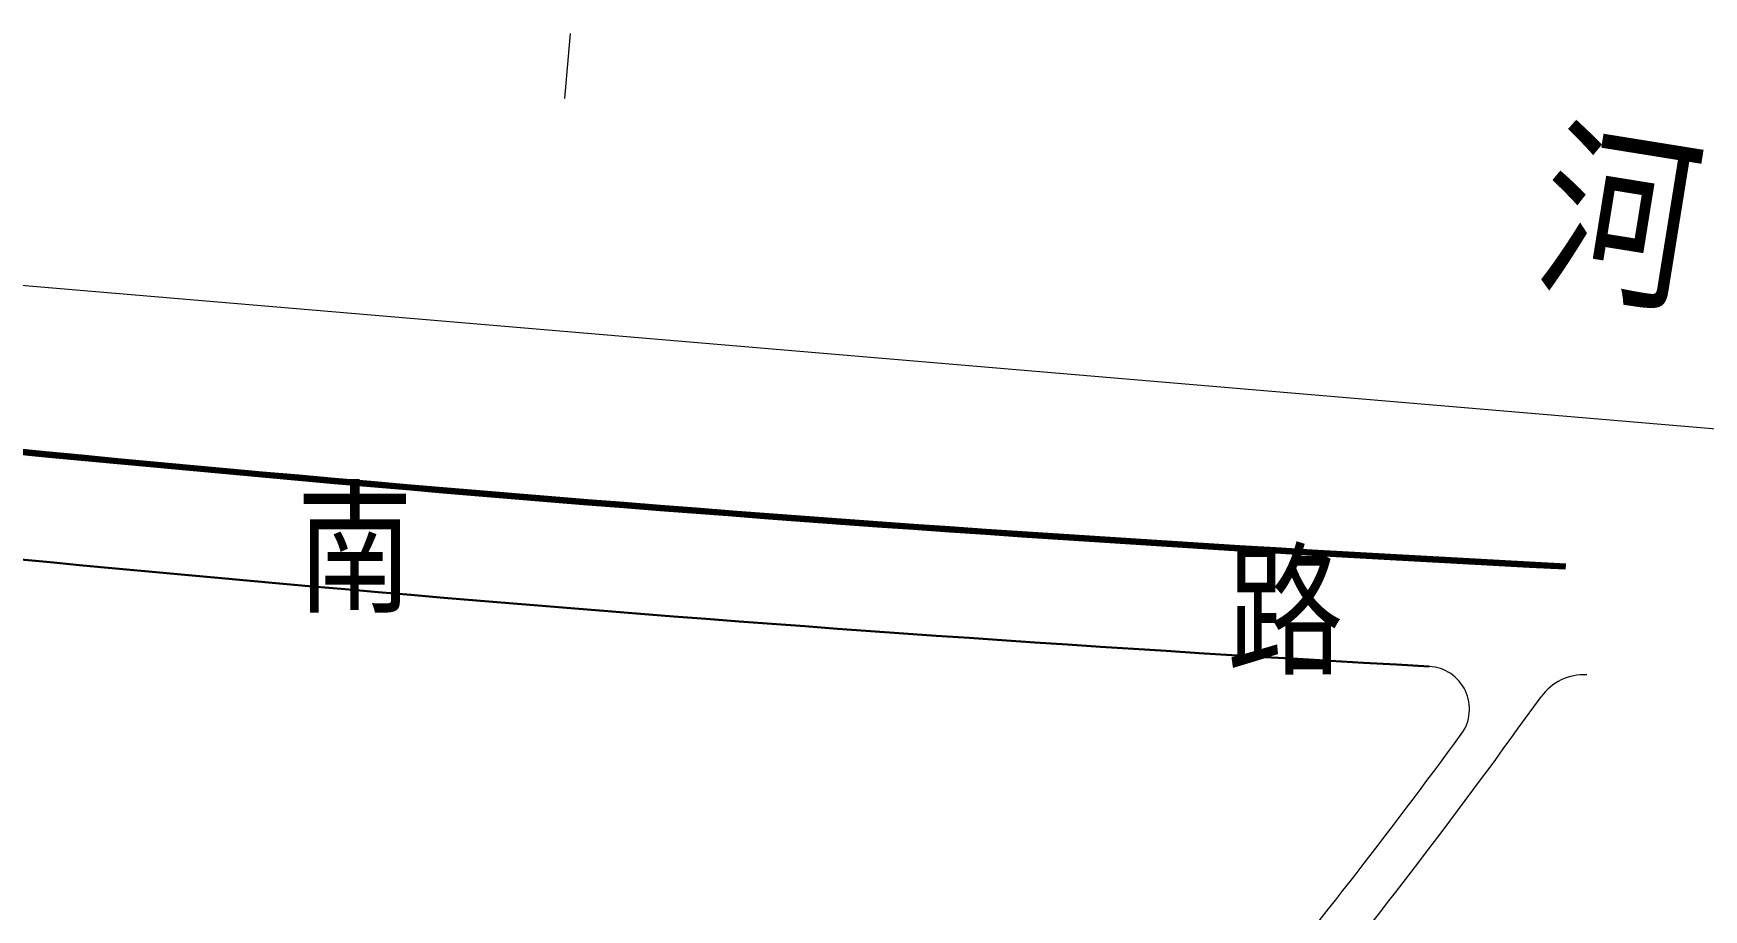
# Model space of a CAD drawing. Extents: x 0 to 531375, y 0 to 4335249.
# Drawn here: x 498240.7 to 498711, y 4326746.9 to 4326993.6 of the extents above; entities that cross this region are included whole.
import ezdxf

# ---------------------------------------------------------------- set-up
doc = ezdxf.new("R2010")
doc.units = 0
doc.linetypes.add('CONTINOUS', pattern=[0])
doc.layers.get('0').update_dxf_attribs({"lineweight": 15})
for name, color, linetype, lineweight in [('_平面辅助线', 7, 'Continuous', 15), ('DL', 7, 'Continuous', 15), ('ZHILUBX', 7, 'Continuous', 15), ('路名', 7, 'Continuous', 15), ('道路偏置线', 3, 'Continuous', 30)]:
    doc.layers.add(name, color=color, linetype=linetype, lineweight=lineweight)
doc.styles.get("Standard").update_dxf_attribs({"font": '', "width": 0.7})
doc.styles.get('Standard').set_extended_font_data('仿宋_GB2312')

msp = doc.modelspace()

# ---------------------------------------------------------------- linework, layer by layer
msp.add_xline((497980.63285, 4326944.3953), (0.99644038736, -0.08430038214))
at = {"color": 7, "linetype": 'Continuous'}
for points in [[(498642.78607, 4326796.26356, 0.595391823), (498633.76505, 4326815.33716)], [(498678.18227, 4326812.99436, 0.254176103), (498665.26295, 4326806.8057)], [(498578.92168, 4326714.18815, 0.014495132), (498642.78607, 4326796.26356)], [(498588.17478, 4326706.54745, 0.015997196), (498658.85117, 4326797.94235)]]:
    msp.add_lwpolyline(points, format="xyb", dxfattribs=at)
msp.add_lwpolyline([(498658.85117, 4326797.94235), (498665.26295, 4326806.8057)], dxfattribs=at)
msp.add_lwpolyline([(498658.85117, 4326797.94235), (498665.26295, 4326806.8057)], dxfattribs=at)
at = {"layer": '_平面辅助线'}
msp.add_line((498390.38253, 4326975.24992), (498391.93703, 4326993.62422), dxfattribs=at)
at = {"layer": 'DL', "color": 7}
for points in [[(498642.78607, 4326796.26356, 0.595391823), (498633.76505, 4326815.33716)], [(498678.18227, 4326812.99436, 0.254176103), (498665.26295, 4326806.8057)], [(498578.92168, 4326714.18815, 0.014495132), (498642.78607, 4326796.26356)], [(498588.17478, 4326706.54745, 0.015997196), (498658.85117, 4326797.94235)]]:
    msp.add_lwpolyline(points, format="xyb", dxfattribs=at)
msp.add_lwpolyline([(498658.85117, 4326797.94235), (498665.26295, 4326806.8057)], dxfattribs=at)
msp.add_lwpolyline([(498658.85117, 4326797.94235), (498665.26295, 4326806.8057)], dxfattribs=at)
at = {"layer": 'ZHILUBX', "color": 7, "linetype": 'CONTINOUS', "ltscale": 20}
for points in [[(498642.78607, 4326796.26356, 0.595391823), (498633.76505, 4326815.33716)], [(498642.78607, 4326796.26356, 0.595391823), (498633.76505, 4326815.33716)], [(498678.18227, 4326812.99436, 0.254176103), (498665.26295, 4326806.8057)], [(498678.18227, 4326812.99436, 0.254176103), (498665.26295, 4326806.8057)], [(498578.92168, 4326714.18815, 0.014495132), (498642.78607, 4326796.26356)], [(498578.92168, 4326714.18815, 0.014495132), (498642.78607, 4326796.26356)], [(498588.17478, 4326706.54745, 0.015997196), (498658.85117, 4326797.94235)], [(498588.17478, 4326706.54745, 0.015997196), (498658.85117, 4326797.94235)]]:
    msp.add_lwpolyline(points, format="xyb", dxfattribs=at)
msp.add_lwpolyline([(498658.85117, 4326797.94235), (498665.26295, 4326806.8057)], dxfattribs=at)
msp.add_lwpolyline([(498658.85117, 4326797.94235), (498665.26295, 4326806.8057)], dxfattribs=at)
msp.add_lwpolyline([(498658.85117, 4326797.94235), (498665.26295, 4326806.8057)], dxfattribs=at)
msp.add_lwpolyline([(498658.85117, 4326797.94235), (498665.26295, 4326806.8057)], dxfattribs=at)
at = {"layer": '道路偏置线', "color": 1}
for points in [[(498020.4564, 4326899.24709, 0.017245901), (498672.1784, 4326843.34055)], [(498020.52553, 4326899.54092, 0.01724502), (498672.19371, 4326843.64016)], [(498020.62923, 4326899.98168, 0.017243697), (498672.21669, 4326844.08957)], [(498020.3527, 4326898.80633, 0.017247224), (498672.15542, 4326842.89114)], [(498042.52252, 4326866.40277, 0.015596099), (498633.76505, 4326815.33716)]]:
    msp.add_lwpolyline(points, format="xyb", dxfattribs=at)

# ---------------------------------------------------------------- texts
at = {"layer": '路名', "color": 7, "width": 0.8}
msp.add_text('河', height=40, rotation=350.8492072, dxfattribs=at).set_placement((498662.73852, 4326925.67217))
for s, p in [('南', (498314.83796, 4326833.72129)), ('路', (498576.82596, 4326816.20436))]:
    msp.add_text(s, height=30, dxfattribs=at).set_placement(p)

doc.saveas('drawing.dxf')
